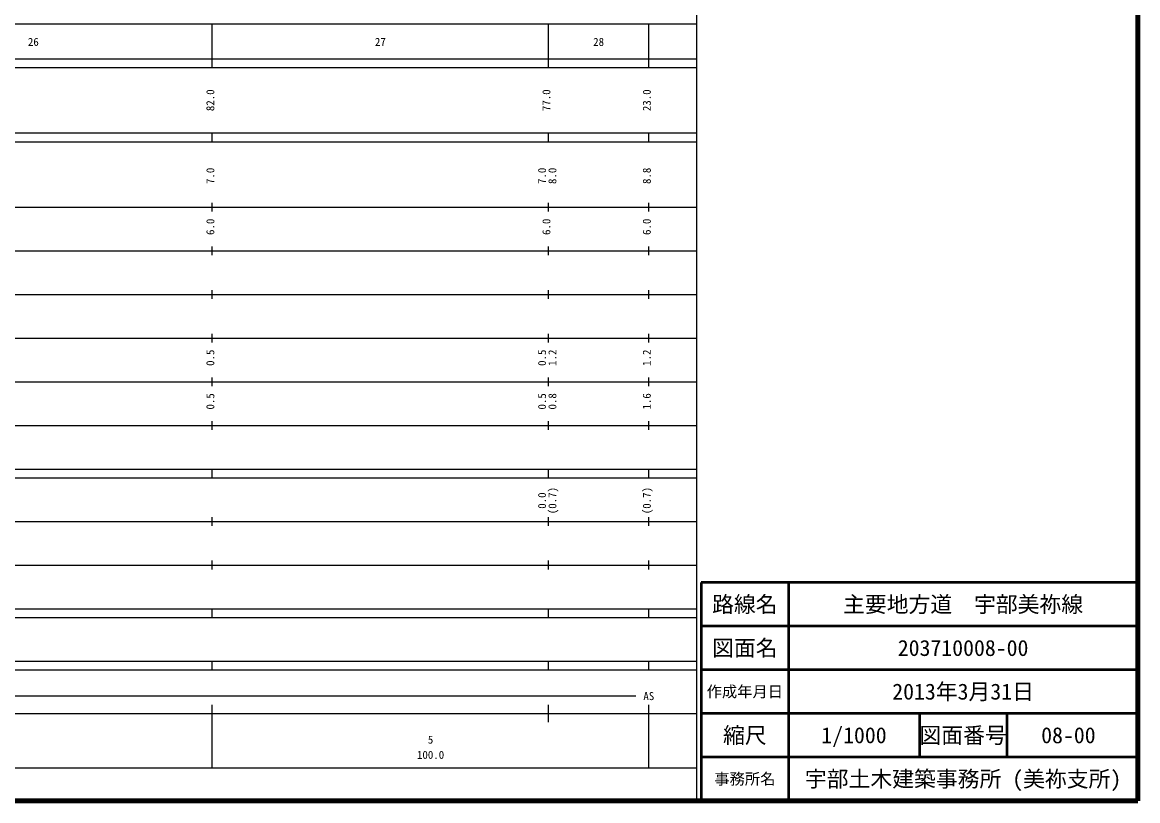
# Model space of a CAD drawing. Units: millimetres on the paper, enlarged 1000 times. Extents: x 40000 to 680000, y 20000 to 380000.
# Drawn here: x 424468 to 680000, y 20000 to 198357 of the extents above; entities that cross this region are included whole.
import ezdxf
from ezdxf.enums import TextEntityAlignment as Align

# ---------------------------------------------------------------- set-up
doc = ezdxf.new("R2010")
doc.units = ezdxf.units.MM
doc.header["$LTSCALE"] = 1000
for name, color, linetype, lineweight in [('M-TTL', 2, 'Continuous', 140), ('M-TTL-BAND', 7, 'Continuous', 25), ('M-TTL-FRAM', 2, 'Continuous', 50), ('M-TTL-LINE', 7, 'Continuous', 50)]:
    doc.layers.add(name, color=color, linetype=linetype, lineweight=lineweight)
doc.layers.add('M-TTL-TXT', color=7, linetype='Continuous')
doc.styles.add('ＭＳ ゴシック', font='')
doc.styles.get('ＭＳ ゴシック').set_extended_font_data('MS Gothic')

msp = doc.modelspace()

# ---------------------------------------------------------------- linework, layer by layer
at = {"layer": 'M-TTL'}
for p, q in [((680000, 20000), (680000, 380000)), ((40000, 20000), (680000, 20000))]:
    msp.add_line(p, q, dxfattribs=at)
at = {"layer": 'M-TTL-BAND'}
for p, q in [((579000, 20000), (579000, 370000)), ((68000, 198000), (579000, 198000)), ((468000, 188000), (468000, 198000)), ((545000, 188000), (545000, 198000)), ((568000, 188000), (568000, 198000)), ((40000, 190000), (579000, 190000)), ((40000, 188000), (579000, 188000)), ((40000, 173000), (579000, 173000)), ((468000, 171000), (468000, 173000)), ((545000, 171000), (545000, 173000)), ((568000, 171000), (568000, 173000)), ((40000, 171000), (579000, 171000)), ((40000, 156000), (579000, 156000)), ((468000, 155000), (468000, 157000)), ((545000, 155000), (545000, 157000)), ((568000, 155000), (568000, 157000)), ((46000, 146000), (579000, 146000)), ((468000, 145000), (468000, 147000)), ((545000, 145000), (545000, 147000)), ((568000, 145000), (568000, 147000)), ((52000, 136000), (579000, 136000)), ((468000, 135000), (468000, 137000)), ((545000, 135000), (545000, 137000)), ((568000, 135000), (568000, 137000)), ((46000, 126000), (579000, 126000)), ((468000, 125000), (468000, 127000)), ((545000, 125000), (545000, 127000)), ((568000, 125000), (568000, 127000)), ((52000, 116000), (579000, 116000)), ((468000, 115000), (468000, 117000)), ((545000, 115000), (545000, 117000)), ((568000, 115000), (568000, 117000)), ((46000, 106000), (579000, 106000)), ((468000, 105000), (468000, 107000)), ((545000, 105000), (545000, 107000)), ((568000, 105000), (568000, 107000)), ((40000, 96000), (579000, 96000)), ((468000, 94000), (468000, 96000)), ((545000, 94000), (545000, 96000)), ((568000, 94000), (568000, 96000)), ((40000, 94000), (579000, 94000)), ((468000, 83000), (468000, 85000)), ((545000, 83000), (545000, 85000)), ((568000, 83000), (568000, 85000)), ((49000, 84000), (579000, 84000)), ((468000, 73000), (468000, 75000)), ((545000, 73000), (545000, 75000)), ((568000, 73000), (568000, 75000)), ((40000, 74000), (579000, 74000)), ((40000, 64000), (579000, 64000)), ((468000, 62000), (468000, 64000)), ((545000, 62000), (545000, 64000)), ((568000, 62000), (568000, 64000)), ((40000, 62000), (579000, 62000)), ((40000, 52000), (579000, 52000)), ((468000, 50000), (468000, 52000)), ((545000, 50000), (545000, 52000)), ((568000, 50000), (568000, 52000)), ((40000, 50000), (579000, 50000)), ((71000, 44000), (565000, 44000)), ((468000, 27500), (468000, 42000)), ((545000, 38000), (545000, 42000)), ((568000, 27500), (568000, 42000)), ((40000, 40000), (579000, 40000)), ((68000, 27500), (579000, 27500))]:
    msp.add_line(p, q, dxfattribs=at)
at = {"layer": 'M-TTL-FRAM'}
for p, q in [((680000, 70000), (580000, 70000)), ((580000, 70000), (580000, 20000))]:
    msp.add_line(p, q, dxfattribs=at)
at = {"layer": 'M-TTL-LINE'}
for p, q in [((600000, 70000), (600000, 20000)), ((680000, 60000), (580000, 60000)), ((680000, 50000), (580000, 50000)), ((680000, 40000), (580000, 40000)), ((630000, 40000), (630000, 30000)), ((650000, 40000), (650000, 30000)), ((680000, 30000), (580000, 30000))]:
    msp.add_line(p, q, dxfattribs=at)

# ---------------------------------------------------------------- texts
at = {"layer": 'M-TTL-BAND', "style": 'ＭＳ ゴシック'}
for s, p in [('26', (427000, 192405)), ('27', (506500, 192405)), ('28', (556500, 192405)), ('AS', (568000, 42500)), ('5', (518000, 32523)), ('100.0', (518000, 29033))]:
    msp.add_text(s, height=1833, dxfattribs=at).set_placement(p, align=Align.BOTTOM_CENTER)
for s, p in [('82.0', (469000, 180500)), ('77.0', (546000, 180500)), ('23.0', (569000, 180500)), ('7.0', (469000, 163174)), ('7.0', (545000, 163174)), ('8.0', (547370, 163174)), ('8.8', (569000, 163174)), ('6.0', (469000, 151500)), ('6.0', (546000, 151500)), ('6.0', (569000, 151500)), ('0.5', (469000, 121500)), ('0.5', (545000, 121500)), ('1.2', (547370, 121500)), ('1.2', (569000, 121500)), ('0.5', (469000, 111500)), ('0.5', (545000, 111500)), ('0.8', (547370, 111500)), ('1.6', (569000, 111500)), ('0.0', (545000, 88764)), ('(0.7)', (547370, 88764)), ('(0.7)', (569000, 88764))]:
    msp.add_text(s, height=1833, rotation=90, dxfattribs=at).set_placement(p, align=Align.BOTTOM_CENTER)
at = {"layer": 'M-TTL-TXT', "style": 'ＭＳ ゴシック'}
for s, height, p in [('路線名', 3666, (590000, 65000)), ('路線名', 3666, (590000, 65000)), ('主要地方道\u3000宇部美祢線', 3666, (640000, 65000)), ('図面名', 3666, (590000, 55000)), ('図面名', 3666, (590000, 55000)), ('203710008-00', 3666, (640000, 55000)), ('作成年月日', 2566, (590000, 45000)), ('作成年月日', 2566, (590000, 45000)), ('2013年3月31日', 3666, (640000, 45000)), ('縮尺', 3666, (590000, 35000)), ('縮尺', 3666, (590000, 35000)), ('1/1000', 3666, (615000, 35000)), ('図面番号', 3666, (640000, 35000)), ('図面番号', 3666, (640000, 35000)), ('08-00', 3666, (664125, 35000)), ('事務所名', 2566, (590000, 25000)), ('事務所名', 2566, (590000, 25000)), ('宇部土木建築事務所 (美祢支所)', 3666, (640000, 25000))]:
    msp.add_text(s, height=height, dxfattribs=at).set_placement(p, align=Align.MIDDLE_CENTER)

doc.saveas('drawing.dxf')
